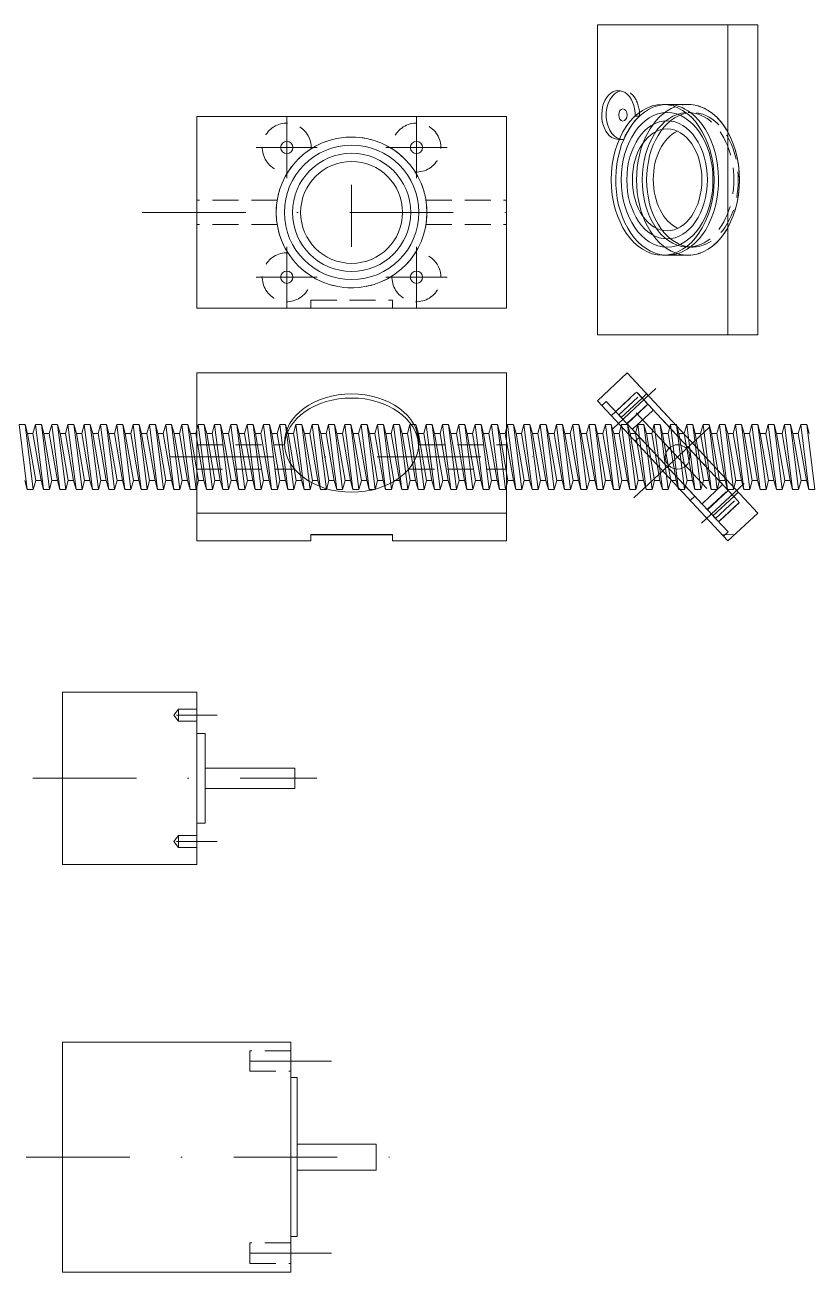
# Model space of a CAD drawing. Header units: millimetres. Extents: x 2736 to 6799, y 1900 to 4860.
# Drawn here: x 3990.8 to 4183.2, y 1900 to 2206 of the extents above; entities that cross this region are included whole.
import ezdxf

# ---------------------------------------------------------------- set-up
doc = ezdxf.new("R2010")
doc.units = ezdxf.units.MM
doc.linetypes.add('DASHDOTX2', pattern=[50.8, 25.4, -12.7, 0, -12.7])
doc.linetypes.add('DASHED2', pattern=[9.525, 6.35, -3.175])
for name, color, linetype, lineweight, true_color in [('axe', 1, 'DASHDOTX2', 0, 0xff0000), ('cacher', 3, 'DASHED2', 0, 0x00ff00), ('construction', 6, 'CONTINUOUS', 0, 0xff00ff), ('MEMA_17', 7, 'CONTINUOUS', 0, 0x000000), ('MEMA_23', 7, 'CONTINUOUS', 0, 0x000000), ('ROULEMENT', 5, 'CONTINUOUS', 0, 0x0000ff), ('SUPPORT_ROULEMENT_ENTRENEMENT', 4, 'CONTINUOUS', 0, 0x00ffff), ('vis_sans_fin', 2, 'CONTINUOUS', 0, 0xffff00)]:
    doc.layers.add(name, color=color, linetype=linetype, lineweight=lineweight, true_color=true_color)

msp = doc.modelspace()

# ---------------------------------------------------------------- linework, layer by layer
at = {"layer": 'axe'}
for p, q in [((4055.04, 2168.41), (4055.04, 2183.41)), ((4086.86, 2168.41), (4086.86, 2183.41)), ((4047.54, 2175.91), (4062.54, 2175.91)), ((4079.36, 2175.91), (4094.36, 2175.91)), ((4070.95, 2151.53), (4070.95, 2166.76)), ((4019.58, 2160), (4120.42, 2160)), ((4055.04, 2136.59), (4055.04, 2151.59)), ((4086.86, 2136.59), (4086.86, 2151.59)), ((4047.54, 2144.09), (4062.54, 2144.09)), ((4079.36, 2144.09), (4094.36, 2144.09)), ((4135.1, 2106.99), (4145.58, 2116.77)), ((4140.18, 2089.97), (4161.77, 2110.11)), ((4140.81, 2110.85), (4161.02, 2089.18)), ((4026.33, 2100), (4118.86, 2100)), ((4156.8, 2083.72), (4167.29, 2093.5)), ((4028, 2036.65), (4038, 2036.65)), ((3992.73, 2021.15), (4062.43, 2021.15)), ((4028, 2005.65), (4038, 2005.65)), ((4046, 1951.77), (4066, 1951.77)), ((3991.12, 1928.2), (4083.98, 1928.2)), ((4046, 1904.63), (4066, 1904.63))]:
    msp.add_line(p, q, dxfattribs=at)
at = {"layer": 'cacher'}
for p, q in [((4147.27, 2186.5), (4153.49, 2186.5)), ((4052.7, 2163), (4032.95, 2163)), ((4089.21, 2163), (4108.95, 2163)), ((4052.7, 2157), (4032.95, 2157)), ((4089.21, 2157), (4108.95, 2157)), ((4147.27, 2149.5), (4153.49, 2149.5)), ((4060.95, 2136.5), (4060.95, 2138.5)), ((4060.95, 2138.5), (4080.95, 2138.5)), ((4080.95, 2138.5), (4080.95, 2136.5)), ((4134.66, 2110.12), (4140.87, 2115.92)), ((4136.5, 2110.35), (4142.71, 2116.14)), ((4140.87, 2115.92), (4166.11, 2088.86)), ((4142.24, 2114.45), (4143.33, 2115.48)), ((4132.33, 2112.61), (4133.43, 2113.64)), ((4133.43, 2113.64), (4141.61, 2104.86)), ((4138.54, 2108.15), (4144.76, 2113.95)), ((4032.95, 2103), (4054.46, 2103)), ((4087.44, 2103), (4108.95, 2103)), ((4141.61, 2104.86), (4140.51, 2103.84)), ((4032.95, 2097), (4056.97, 2097)), ((4084.93, 2097), (4108.95, 2097)), ((4155.13, 2090.37), (4154.03, 2089.34)), ((4163.31, 2081.59), (4155.13, 2090.37)), ((4158.2, 2087.07), (4164.41, 2092.87)), ((4160.24, 2084.88), (4166.46, 2090.68)), ((4164.74, 2090.32), (4165.84, 2091.34)), ((4166.11, 2088.86), (4159.89, 2083.06)), ((4161.94, 2080.87), (4164.98, 2080.97)), ((4162.22, 2080.57), (4163.31, 2081.59)), ((4027.36, 2036.65), (4028.5, 2038.15)), ((4033, 2038.15), (4028.5, 2038.15)), ((4028.5, 2038.15), (4028.5, 2035.15)), ((4028.5, 2035.15), (4027.36, 2036.65)), ((4028.5, 2035.15), (4033, 2035.15)), ((4027.36, 2005.65), (4028.5, 2007.15)), ((4028.5, 2004.15), (4027.36, 2005.65)), ((4033, 2007.15), (4028.5, 2007.15)), ((4028.5, 2007.15), (4028.5, 2004.15)), ((4028.5, 2004.15), (4033, 2004.15)), ((4046, 1954.27), (4046, 1949.27)), ((4056, 1954.27), (4046, 1954.27)), ((4046, 1949.27), (4056, 1949.27)), ((4046, 1907.13), (4046, 1902.13)), ((4056, 1907.13), (4046, 1907.13)), ((4046, 1902.13), (4056, 1902.13))]:
    msp.add_line(p, q, dxfattribs=at)
msp.add_circle((4070.95, 2160), 18.5, dxfattribs=at)
for centre, start, end in [((4055.04, 2175.91), 357.2054, 272.7946), ((4086.86, 2175.91), 267.2054, 182.7946), ((4055.04, 2144.09), 87.2054, 2.7946), ((4086.86, 2144.09), 177.2054, 92.7946)]:
    msp.add_arc(centre, 6, start, end, dxfattribs=at)
for centre, major_axis, start_param, end_param in [((4137.52, 2183.91), (0, 6), 4.66364, 6.417056), ((4153.49, 2168), (0, 18.5), 2.893031, 6.531936), ((4154.59, 2168), (0, 16.5), 3.014043, 6.410712), ((4153.49, 2168), (0, 16.5), 3.097961, 6.326692)]:
    msp.add_ellipse(centre, major_axis=major_axis, ratio=0.681998, start_param=start_param, end_param=end_param, dxfattribs=at)
at = {"layer": 'construction'}
msp.add_line((4141.61, 2104.86), (4155.13, 2090.37), dxfattribs=at)
at = {"layer": 'MEMA_17'}
for p, q in [((4000, 2042.3), (4033, 2042.3)), ((4000, 2000), (4000, 2042.3)), ((4033, 2042.3), (4033, 2000)), ((4033, 2032.15), (4035, 2032.15)), ((4033, 2010.15), (4033, 2032.15)), ((4035, 2032.15), (4035, 2010.15)), ((4035, 2023.65), (4057, 2023.65)), ((4035, 2018.65), (4035, 2023.65)), ((4057, 2023.65), (4057, 2018.65)), ((4057, 2018.65), (4035, 2018.65)), ((4035, 2010.15), (4033, 2010.15)), ((4033, 2000), (4000, 2000))]:
    msp.add_line(p, q, dxfattribs=at)
at = {"layer": 'MEMA_23'}
for p, q in [((4000, 1956.4), (4056, 1956.4)), ((4000, 1900), (4000, 1956.4)), ((4056, 1956.4), (4056, 1900)), ((4056, 1947.7), (4057.6, 1947.7)), ((4056, 1908.7), (4056, 1947.7)), ((4057.6, 1947.7), (4057.6, 1908.7)), ((4057.6, 1931.38), (4077, 1931.38)), ((4057.6, 1925.03), (4057.6, 1931.38)), ((4077, 1931.38), (4077, 1925.03)), ((4077, 1925.03), (4057.6, 1925.03)), ((4057.6, 1908.7), (4056, 1908.7)), ((4056, 1900), (4000, 1900))]:
    msp.add_line(p, q, dxfattribs=at)
at = {"layer": 'ROULEMENT'}
for p, q in [((4148.37, 2186.5), (4153.49, 2186.5)), ((4153.49, 2186.5), (4153.49, 2186.5)), ((4148.37, 2149.5), (4153.49, 2149.5)), ((4140.65, 2115.71), (4135.97, 2111.35)), ((4144.76, 2111.75), (4141.08, 2115.7)), ((4142.24, 2114.45), (4137.12, 2109.68)), ((4138.48, 2108.22), (4143.6, 2112.99)), ((4144.76, 2111.75), (4162.22, 2093.03)), ((4135.96, 2110.92), (4139.64, 2106.97)), ((4140.06, 2106.96), (4144.75, 2111.32)), ((4157.1, 2088.25), (4139.64, 2106.97)), ((4157.11, 2088.68), (4161.8, 2093.04)), ((4158.26, 2087.01), (4163.38, 2091.78)), ((4159.62, 2085.55), (4164.74, 2090.32)), ((4162.22, 2093.03), (4165.9, 2089.08)), ((4157.1, 2088.25), (4160.78, 2084.3)), ((4161.21, 2084.29), (4165.89, 2088.65)), ((4166.11, 2088.86), (4166.11, 2088.86))]:
    msp.add_line(p, q, dxfattribs=at)
for radius in [18.5, 16.5, 14.5, 12.5]:
    msp.add_circle((4070.95, 2160), radius, dxfattribs=at)
for centre, start, end in [((4140.86, 2115.49), 43, 133), ((4144.54, 2111.54), 313, 43), ((4136.18, 2111.13), 133, 223), ((4139.86, 2107.18), 223, 313), ((4162, 2092.82), 43, 133), ((4157.32, 2088.46), 133, 223), ((4165.68, 2088.87), 313, 43), ((4161, 2084.51), 223, 313)]:
    msp.add_arc(centre, 0.3, start, end, dxfattribs=at)
for centre, major_axis, ratio, start_param, end_param in [((4148.37, 2168), (0, 18.5), 0.681998, 6.283185, 12.094943), ((4148.37, 2168), (0, 18.5), 0.681998, 5.811758, 6.283185), ((4153.49, 2168), (0, 18.5), 0.681998, 3.141593, 6.283185), ((4153.49, 2168), (-0.11, 12.5), 0.681948, 0.295928, 2.827539)]:
    msp.add_ellipse(centre, major_axis=major_axis, ratio=ratio, start_param=start_param, end_param=end_param, dxfattribs=at)
for major_axis in [(0, 16.5), (0, 14.5), (0, 12.5)]:
    msp.add_ellipse((4148.37, 2168), major_axis=major_axis, ratio=0.681998, dxfattribs=at)
at = {"layer": 'SUPPORT_ROULEMENT_ENTRENEMENT'}
for p, q in [((4131.25, 2206), (4170.61, 2206)), ((4131.25, 2130), (4131.25, 2206)), ((4163.3, 2130), (4163.3, 2206)), ((4170.61, 2206), (4170.61, 2130)), ((4032.95, 2183.5), (4108.95, 2183.5)), ((4032.95, 2136.5), (4032.95, 2183.5)), ((4108.95, 2183.5), (4108.95, 2136.5)), ((4140.51, 2183.62), (4141.61, 2183.62)), ((4136.62, 2177.91), (4137.52, 2177.91)), ((4108.95, 2136.5), (4032.95, 2136.5)), ((4170.61, 2130), (4131.25, 2130)), ((4032.95, 2120.6), (4108.95, 2120.6)), ((4032.95, 2079.4), (4032.95, 2120.6)), ((4108.95, 2120.6), (4108.95, 2079.4)), ((4138.56, 2120.6), (4131.25, 2113.78)), ((4170.61, 2086.22), (4138.56, 2120.6)), ((4131.25, 2113.78), (4163.3, 2079.4)), ((4134.66, 2110.12), (4134.66, 2110.12)), ((4032.95, 2086.22), (4108.95, 2086.22)), ((4163.3, 2079.4), (4170.61, 2086.22)), ((4060.95, 2079.4), (4060.95, 2080.97)), ((4060.95, 2080.97), (4080.95, 2080.97)), ((4080.95, 2080.87), (4060.95, 2080.87)), ((4080.95, 2080.97), (4080.95, 2079.4)), ((4060.95, 2079.4), (4032.95, 2079.4)), ((4108.95, 2079.4), (4080.95, 2079.4))]:
    msp.add_line(p, q, dxfattribs=at)
for centre, radius in [((4055.04, 2175.91), 1.5), ((4070.95, 2160), 16.5), ((4086.86, 2175.91), 1.5), ((4055.04, 2144.09), 1.5), ((4086.86, 2144.09), 1.5), ((4150.93, 2100), 3)]:
    msp.add_circle(centre, radius, dxfattribs=at)
for centre, major_axis, ratio, start_param, end_param in [((4136.42, 2183.91), (0, 6), 0.681998, 4.664426, 9.472741), ((4137.52, 2183.91), (0, 6), 0.681998, 0.133871, 3.190201), ((4153.49, 2168), (0, 18.5), 0.681998, 0.248751, 2.893031), ((4148.37, 2168), (0, 18.5), 0.681998, 0.565754, 1.005132), ((4153.49, 2168), (0, 16.5), 0.681998, 0.043506, 3.097961), ((4154.59, 2168), (0, 16.5), 0.681998, 0.127526, 3.014043), ((4070.95, 2102.39), (-16.5, 0), 0.731354, 3.18029, 6.23987)]:
    msp.add_ellipse(centre, major_axis=major_axis, ratio=ratio, start_param=start_param, end_param=end_param, dxfattribs=at)
for centre, major_axis, ratio in [((4147.27, 2168), (0, 18.5), 0.681998), ((4137.52, 2183.91), (0, 1.5), 0.681998), ((4070.95, 2103.41), (-16.5, 0), 0.731354)]:
    msp.add_ellipse(centre, major_axis=major_axis, ratio=ratio, dxfattribs=at)
at = {"layer": 'vis_sans_fin'}
for p, q in [((3989.37, 2108), (3990.83, 2108)), ((3989.37, 2108), (3991.37, 2092)), ((3990.83, 2108), (3991.43, 2105.75)), ((3990.83, 2108), (3992.83, 2092)), ((3991.43, 2105.75), (3992.76, 2105.75)), ((3991.43, 2105.75), (3993.43, 2094.25)), ((3992.76, 2105.75), (3993.37, 2108)), ((3992.76, 2105.75), (3994.76, 2094.25)), ((3993.37, 2108), (3994.83, 2108)), ((3995.36, 2092), (3993.37, 2108)), ((3994.83, 2108), (3995.43, 2105.75)), ((3996.82, 2092), (3994.83, 2108)), ((3995.43, 2105.75), (3996.76, 2105.75)), ((3995.43, 2105.75), (3997.43, 2094.25)), ((3996.76, 2105.75), (3997.36, 2108)), ((3996.76, 2105.75), (3998.76, 2094.25)), ((3997.36, 2108), (3998.82, 2108)), ((3997.36, 2108), (3999.36, 2092)), ((3998.82, 2108), (3999.42, 2105.75)), ((3998.82, 2108), (4000.82, 2092)), ((3999.42, 2105.75), (4000.75, 2105.75)), ((3999.42, 2105.75), (4001.42, 2094.25)), ((4000.75, 2105.75), (4001.36, 2108)), ((4000.75, 2105.75), (4002.75, 2094.25)), ((4001.36, 2108), (4002.82, 2108)), ((4003.35, 2092), (4001.36, 2108)), ((4002.82, 2108), (4003.42, 2105.75)), ((4004.81, 2092), (4002.82, 2108)), ((4003.42, 2105.75), (4004.75, 2105.75)), ((4003.42, 2105.75), (4005.42, 2094.25)), ((4004.75, 2105.75), (4005.35, 2108)), ((4004.75, 2105.75), (4006.75, 2094.25)), ((4005.35, 2108), (4006.81, 2108)), ((4005.35, 2108), (4007.35, 2092)), ((4006.81, 2108), (4007.42, 2105.75)), ((4006.81, 2108), (4008.81, 2092)), ((4007.42, 2105.75), (4008.75, 2105.75)), ((4007.42, 2105.75), (4009.41, 2094.25)), ((4008.75, 2105.75), (4009.35, 2108)), ((4008.75, 2105.75), (4010.74, 2094.25)), ((4009.35, 2108), (4010.81, 2108)), ((4011.35, 2092), (4009.35, 2108)), ((4010.81, 2108), (4011.41, 2105.75)), ((4012.81, 2092), (4010.81, 2108)), ((4011.41, 2105.75), (4012.74, 2105.75)), ((4011.41, 2105.75), (4013.41, 2094.25)), ((4012.74, 2105.75), (4013.34, 2108)), ((4012.74, 2105.75), (4014.74, 2094.25)), ((4013.34, 2108), (4014.8, 2108)), ((4013.34, 2108), (4015.34, 2092)), ((4014.8, 2108), (4015.41, 2105.75)), ((4014.8, 2108), (4016.8, 2092)), ((4015.41, 2105.75), (4016.74, 2105.75)), ((4015.41, 2105.75), (4017.4, 2094.25)), ((4016.74, 2105.75), (4017.34, 2108)), ((4016.74, 2105.75), (4018.73, 2094.25)), ((4017.34, 2108), (4018.8, 2108)), ((4019.34, 2092), (4017.34, 2108)), ((4018.8, 2108), (4019.4, 2105.75)), ((4020.8, 2092), (4018.8, 2108)), ((4019.4, 2105.75), (4020.73, 2105.75)), ((4019.4, 2105.75), (4021.4, 2094.25)), ((4020.73, 2105.75), (4021.34, 2108)), ((4020.73, 2105.75), (4022.73, 2094.25)), ((4021.34, 2108), (4022.8, 2108)), ((4021.34, 2108), (4023.33, 2092)), ((4022.8, 2108), (4023.4, 2105.75)), ((4022.8, 2108), (4024.79, 2092)), ((4023.4, 2105.75), (4024.73, 2105.75)), ((4023.4, 2105.75), (4025.4, 2094.25)), ((4024.73, 2105.75), (4025.33, 2108)), ((4024.73, 2105.75), (4026.73, 2094.25)), ((4025.33, 2108), (4026.79, 2108)), ((4027.33, 2092), (4025.33, 2108)), ((4026.79, 2108), (4027.39, 2105.75)), ((4028.79, 2092), (4026.79, 2108)), ((4027.39, 2105.75), (4028.72, 2105.75)), ((4027.39, 2105.75), (4029.39, 2094.25)), ((4028.72, 2105.75), (4029.33, 2108)), ((4028.72, 2105.75), (4030.72, 2094.25)), ((4029.33, 2108), (4030.79, 2108)), ((4029.33, 2108), (4031.33, 2092)), ((4030.79, 2108), (4031.39, 2105.75)), ((4030.79, 2108), (4032.79, 2092)), ((4031.39, 2105.75), (4032.72, 2105.75)), ((4031.39, 2105.75), (4033.39, 2094.25)), ((4032.72, 2105.75), (4033.32, 2108)), ((4032.72, 2105.75), (4034.72, 2094.25)), ((4033.32, 2108), (4034.78, 2108)), ((4035.32, 2092), (4033.32, 2108)), ((4034.78, 2108), (4035.39, 2105.75)), ((4036.78, 2092), (4034.78, 2108)), ((4035.39, 2105.75), (4036.72, 2105.75)), ((4035.39, 2105.75), (4037.38, 2094.25)), ((4036.72, 2105.75), (4037.32, 2108)), ((4036.72, 2105.75), (4038.71, 2094.25)), ((4037.32, 2108), (4038.78, 2108)), ((4037.32, 2108), (4039.32, 2092)), ((4038.78, 2108), (4039.38, 2105.75)), ((4038.78, 2108), (4040.78, 2092)), ((4039.38, 2105.75), (4040.71, 2105.75)), ((4039.38, 2105.75), (4041.38, 2094.25)), ((4040.71, 2105.75), (4041.31, 2108)), ((4040.71, 2105.75), (4042.71, 2094.25)), ((4041.31, 2108), (4042.77, 2108)), ((4043.31, 2092), (4041.31, 2108)), ((4042.77, 2108), (4043.38, 2105.75)), ((4044.77, 2092), (4042.77, 2108)), ((4043.38, 2105.75), (4044.71, 2105.75)), ((4043.38, 2105.75), (4045.38, 2094.25)), ((4044.71, 2105.75), (4045.31, 2108)), ((4044.71, 2105.75), (4046.71, 2094.25)), ((4045.31, 2108), (4046.77, 2108)), ((4045.31, 2108), (4047.31, 2092)), ((4046.77, 2108), (4047.37, 2105.75)), ((4046.77, 2108), (4048.77, 2092)), ((4047.37, 2105.75), (4048.7, 2105.75)), ((4047.37, 2105.75), (4049.37, 2094.25)), ((4048.7, 2105.75), (4049.31, 2108)), ((4048.7, 2105.75), (4050.7, 2094.25)), ((4049.31, 2108), (4050.77, 2108)), ((4051.3, 2092), (4049.31, 2108)), ((4050.77, 2108), (4051.37, 2105.75)), ((4052.76, 2092), (4050.77, 2108)), ((4051.37, 2105.75), (4052.7, 2105.75)), ((4051.37, 2105.75), (4053.37, 2094.25)), ((4052.7, 2105.75), (4053.3, 2108)), ((4052.7, 2105.75), (4054.7, 2094.25)), ((4053.3, 2108), (4054.76, 2108)), ((4053.3, 2108), (4055.3, 2092)), ((4054.76, 2108), (4055.36, 2105.75)), ((4054.76, 2108), (4056.76, 2092)), ((4055.36, 2105.75), (4056.69, 2105.75)), ((4055.36, 2105.75), (4057.36, 2094.25)), ((4056.69, 2105.75), (4057.3, 2108)), ((4056.69, 2105.75), (4058.69, 2094.25)), ((4057.3, 2108), (4058.76, 2108)), ((4059.3, 2092), (4057.3, 2108)), ((4058.76, 2108), (4059.36, 2105.75)), ((4060.76, 2092), (4058.76, 2108)), ((4059.36, 2105.75), (4060.69, 2105.75)), ((4059.36, 2105.75), (4061.36, 2094.25)), ((4060.69, 2105.75), (4061.29, 2108)), ((4060.69, 2105.75), (4062.69, 2094.25)), ((4061.29, 2108), (4062.75, 2108)), ((4061.29, 2108), (4063.29, 2092)), ((4062.75, 2108), (4063.36, 2105.75)), ((4062.75, 2108), (4064.75, 2092)), ((4063.36, 2105.75), (4064.69, 2105.75)), ((4063.36, 2105.75), (4065.35, 2094.25)), ((4064.69, 2105.75), (4065.29, 2108)), ((4064.69, 2105.75), (4066.68, 2094.25)), ((4065.29, 2108), (4066.75, 2108)), ((4067.29, 2092), (4065.29, 2108)), ((4066.75, 2108), (4067.35, 2105.75)), ((4068.75, 2092), (4066.75, 2108)), ((4067.35, 2105.75), (4068.68, 2105.75)), ((4067.35, 2105.75), (4069.35, 2094.25)), ((4068.68, 2105.75), (4069.28, 2108)), ((4068.68, 2105.75), (4070.68, 2094.25)), ((4069.28, 2108), (4070.74, 2108)), ((4069.28, 2108), (4071.28, 2092)), ((4070.74, 2108), (4071.35, 2105.75)), ((4070.74, 2108), (4072.74, 2092)), ((4071.35, 2105.75), (4072.68, 2105.75)), ((4071.35, 2105.75), (4073.35, 2094.25)), ((4072.68, 2105.75), (4073.28, 2108)), ((4072.68, 2105.75), (4074.68, 2094.25)), ((4073.28, 2108), (4074.74, 2108)), ((4075.28, 2092), (4073.28, 2108)), ((4074.74, 2108), (4075.34, 2105.75)), ((4076.74, 2092), (4074.74, 2108)), ((4075.34, 2105.75), (4076.67, 2105.75)), ((4075.34, 2105.75), (4077.34, 2094.25)), ((4076.67, 2105.75), (4077.28, 2108)), ((4076.67, 2105.75), (4078.67, 2094.25)), ((4077.28, 2108), (4078.74, 2108)), ((4077.28, 2108), (4079.27, 2092)), ((4078.74, 2108), (4079.34, 2105.75)), ((4078.74, 2108), (4080.73, 2092)), ((4079.34, 2105.75), (4080.67, 2105.75)), ((4079.34, 2105.75), (4081.34, 2094.25)), ((4080.67, 2105.75), (4081.27, 2108)), ((4080.67, 2105.75), (4082.67, 2094.25)), ((4081.27, 2108), (4082.73, 2108)), ((4083.27, 2092), (4081.27, 2108)), ((4082.73, 2108), (4083.34, 2105.75)), ((4084.73, 2092), (4082.73, 2108)), ((4083.34, 2105.75), (4084.67, 2105.75)), ((4083.34, 2105.75), (4085.33, 2094.25)), ((4084.67, 2105.75), (4085.27, 2108)), ((4084.67, 2105.75), (4086.66, 2094.25)), ((4085.27, 2108), (4086.73, 2108)), ((4085.27, 2108), (4087.27, 2092)), ((4086.73, 2108), (4087.33, 2105.75)), ((4086.73, 2108), (4088.73, 2092)), ((4087.33, 2105.75), (4088.66, 2105.75)), ((4087.33, 2105.75), (4089.33, 2094.25)), ((4088.66, 2105.75), (4089.26, 2108)), ((4088.66, 2105.75), (4090.66, 2094.25)), ((4089.26, 2108), (4090.72, 2108)), ((4091.26, 2092), (4089.26, 2108)), ((4090.72, 2108), (4091.33, 2105.75)), ((4092.72, 2092), (4090.72, 2108)), ((4091.33, 2105.75), (4092.66, 2105.75)), ((4091.33, 2105.75), (4093.32, 2094.25)), ((4092.66, 2105.75), (4093.26, 2108)), ((4092.66, 2105.75), (4094.65, 2094.25)), ((4093.26, 2108), (4094.72, 2108)), ((4093.26, 2108), (4095.26, 2092)), ((4094.72, 2108), (4095.32, 2105.75)), ((4094.72, 2108), (4096.72, 2092)), ((4095.32, 2105.75), (4096.65, 2105.75)), ((4095.32, 2105.75), (4097.32, 2094.25)), ((4096.65, 2105.75), (4097.26, 2108)), ((4096.65, 2105.75), (4098.65, 2094.25)), ((4097.26, 2108), (4098.72, 2108)), ((4099.25, 2092), (4097.26, 2108)), ((4098.72, 2108), (4099.32, 2105.75)), ((4100.71, 2092), (4098.72, 2108)), ((4099.32, 2105.75), (4100.65, 2105.75)), ((4099.32, 2105.75), (4101.32, 2094.25)), ((4100.65, 2105.75), (4101.25, 2108)), ((4100.65, 2105.75), (4102.65, 2094.25)), ((4101.25, 2108), (4102.71, 2108)), ((4101.25, 2108), (4103.25, 2092)), ((4102.71, 2108), (4103.31, 2105.75)), ((4102.71, 2108), (4104.71, 2092)), ((4103.31, 2105.75), (4104.64, 2105.75)), ((4103.31, 2105.75), (4105.31, 2094.25)), ((4104.64, 2105.75), (4105.25, 2108)), ((4104.64, 2105.75), (4106.64, 2094.25)), ((4105.25, 2108), (4106.71, 2108)), ((4107.24, 2092), (4105.25, 2108)), ((4106.71, 2108), (4107.31, 2105.75)), ((4108.7, 2092), (4106.71, 2108)), ((4107.31, 2105.75), (4108.64, 2105.75)), ((4107.31, 2105.75), (4109.31, 2094.25)), ((4108.64, 2105.75), (4109.24, 2108)), ((4108.64, 2105.75), (4110.64, 2094.25)), ((4109.24, 2108), (4110.7, 2108)), ((4109.24, 2108), (4111.24, 2092)), ((4110.7, 2108), (4111.31, 2105.75)), ((4110.7, 2108), (4112.7, 2092)), ((4111.31, 2105.75), (4112.64, 2105.75)), ((4111.31, 2105.75), (4113.3, 2094.25)), ((4112.64, 2105.75), (4113.24, 2108)), ((4112.64, 2105.75), (4114.63, 2094.25)), ((4113.24, 2108), (4114.7, 2108)), ((4115.24, 2092), (4113.24, 2108)), ((4114.7, 2108), (4115.3, 2105.75)), ((4116.7, 2092), (4114.7, 2108)), ((4115.3, 2105.75), (4116.63, 2105.75)), ((4115.3, 2105.75), (4117.3, 2094.25)), ((4116.63, 2105.75), (4117.23, 2108)), ((4116.63, 2105.75), (4118.63, 2094.25)), ((4117.23, 2108), (4118.69, 2108)), ((4117.23, 2108), (4119.23, 2092)), ((4118.69, 2108), (4119.3, 2105.75)), ((4118.69, 2108), (4120.69, 2092)), ((4119.3, 2105.75), (4120.63, 2105.75)), ((4119.3, 2105.75), (4121.29, 2094.25)), ((4120.63, 2105.75), (4121.23, 2108)), ((4120.63, 2105.75), (4122.62, 2094.25)), ((4121.23, 2108), (4122.69, 2108)), ((4123.23, 2092), (4121.23, 2108)), ((4122.69, 2108), (4123.29, 2105.75)), ((4124.69, 2092), (4122.69, 2108)), ((4123.29, 2105.75), (4124.62, 2105.75)), ((4123.29, 2105.75), (4125.29, 2094.25)), ((4124.62, 2105.75), (4125.23, 2108)), ((4124.62, 2105.75), (4126.62, 2094.25)), ((4125.23, 2108), (4126.69, 2108)), ((4125.23, 2108), (4127.22, 2092)), ((4126.69, 2108), (4127.29, 2105.75)), ((4126.69, 2108), (4128.68, 2092)), ((4127.29, 2105.75), (4128.62, 2105.75)), ((4127.29, 2105.75), (4129.29, 2094.25)), ((4128.62, 2105.75), (4129.22, 2108)), ((4128.62, 2105.75), (4130.62, 2094.25)), ((4129.22, 2108), (4130.68, 2108)), ((4131.22, 2092), (4129.22, 2108)), ((4130.68, 2108), (4131.28, 2105.75)), ((4132.68, 2092), (4130.68, 2108)), ((4131.28, 2105.75), (4132.61, 2105.75)), ((4131.28, 2105.75), (4133.28, 2094.25)), ((4132.61, 2105.75), (4133.22, 2108)), ((4132.61, 2105.75), (4134.61, 2094.25)), ((4133.22, 2108), (4134.68, 2108)), ((4133.22, 2108), (4135.22, 2092)), ((4134.68, 2108), (4135.28, 2105.75)), ((4134.68, 2108), (4136.68, 2092)), ((4135.28, 2105.75), (4136.61, 2105.75)), ((4135.28, 2105.75), (4137.28, 2094.25)), ((4136.61, 2105.75), (4137.21, 2108)), ((4136.61, 2105.75), (4138.61, 2094.25)), ((4137.21, 2108), (4138.67, 2108)), ((4139.21, 2092), (4137.21, 2108)), ((4138.67, 2108), (4139.28, 2105.75)), ((4140.67, 2092), (4138.67, 2108)), ((4139.28, 2105.75), (4140.61, 2105.75)), ((4139.28, 2105.75), (4141.27, 2094.25)), ((4140.61, 2105.75), (4141.21, 2108)), ((4140.61, 2105.75), (4142.6, 2094.25)), ((4141.21, 2108), (4142.67, 2108)), ((4141.21, 2108), (4143.21, 2092)), ((4142.67, 2108), (4143.27, 2105.75)), ((4142.67, 2108), (4144.67, 2092)), ((4143.27, 2105.75), (4144.6, 2105.75)), ((4143.27, 2105.75), (4145.27, 2094.25)), ((4144.6, 2105.75), (4145.2, 2108)), ((4144.6, 2105.75), (4146.6, 2094.25)), ((4145.2, 2108), (4146.66, 2108)), ((4147.2, 2092), (4145.2, 2108)), ((4146.66, 2108), (4147.27, 2105.75)), ((4148.66, 2092), (4146.66, 2108)), ((4147.27, 2105.75), (4148.6, 2105.75)), ((4147.27, 2105.75), (4149.27, 2094.25)), ((4148.6, 2105.75), (4149.2, 2108)), ((4148.6, 2105.75), (4150.6, 2094.25)), ((4149.2, 2108), (4150.66, 2108)), ((4149.2, 2108), (4151.2, 2092)), ((4150.66, 2108), (4151.26, 2105.75)), ((4150.66, 2108), (4152.66, 2092)), ((4151.26, 2105.75), (4152.59, 2105.75)), ((4151.26, 2105.75), (4153.26, 2094.25)), ((4152.59, 2105.75), (4153.2, 2108)), ((4152.59, 2105.75), (4154.59, 2094.25)), ((4153.2, 2108), (4154.66, 2108)), ((4155.19, 2092), (4153.2, 2108)), ((4154.66, 2108), (4155.26, 2105.75)), ((4156.65, 2092), (4154.66, 2108)), ((4155.26, 2105.75), (4156.59, 2105.75)), ((4155.26, 2105.75), (4157.26, 2094.25)), ((4156.59, 2105.75), (4157.19, 2108)), ((4156.59, 2105.75), (4158.59, 2094.25)), ((4157.19, 2108), (4158.65, 2108)), ((4157.19, 2108), (4159.19, 2092)), ((4158.65, 2108), (4159.25, 2105.75)), ((4158.65, 2108), (4160.65, 2092)), ((4159.25, 2105.75), (4160.58, 2105.75)), ((4159.25, 2105.75), (4161.25, 2094.25)), ((4160.58, 2105.75), (4161.19, 2108)), ((4160.58, 2105.75), (4162.58, 2094.25)), ((4161.19, 2108), (4162.65, 2108)), ((4163.19, 2092), (4161.19, 2108)), ((4162.65, 2108), (4163.25, 2105.75)), ((4164.65, 2092), (4162.65, 2108)), ((4163.25, 2105.75), (4164.58, 2105.75)), ((4163.25, 2105.75), (4165.25, 2094.25)), ((4164.58, 2105.75), (4165.18, 2108)), ((4164.58, 2105.75), (4166.58, 2094.25)), ((4165.18, 2108), (4166.64, 2108)), ((4165.18, 2108), (4167.18, 2092)), ((4166.64, 2108), (4167.25, 2105.75)), ((4166.64, 2108), (4168.64, 2092)), ((4167.25, 2105.75), (4168.58, 2105.75)), ((4167.25, 2105.75), (4169.24, 2094.25)), ((4168.58, 2105.75), (4169.18, 2108)), ((4168.58, 2105.75), (4170.57, 2094.25)), ((4169.18, 2108), (4170.64, 2108)), ((4171.18, 2092), (4169.18, 2108)), ((4170.64, 2108), (4171.24, 2105.75)), ((4172.64, 2092), (4170.64, 2108)), ((4171.24, 2105.75), (4172.57, 2105.75)), ((4171.24, 2105.75), (4173.24, 2094.25)), ((4172.57, 2105.75), (4173.17, 2108)), ((4172.57, 2105.75), (4174.57, 2094.25)), ((4173.17, 2108), (4174.63, 2108)), ((4173.17, 2108), (4175.17, 2092)), ((4174.63, 2108), (4175.24, 2105.75)), ((4174.63, 2108), (4176.63, 2092)), ((4175.24, 2105.75), (4176.57, 2105.75)), ((4175.24, 2105.75), (4177.24, 2094.25)), ((4176.57, 2105.75), (4177.17, 2108)), ((4176.57, 2105.75), (4178.57, 2094.25)), ((4177.17, 2108), (4178.63, 2108)), ((4179.17, 2092), (4177.17, 2108)), ((4178.63, 2108), (4179.23, 2105.75)), ((4180.63, 2092), (4178.63, 2108)), ((4179.23, 2105.75), (4180.56, 2105.75)), ((4179.23, 2105.75), (4181.23, 2094.25)), ((4180.56, 2105.75), (4181.17, 2108)), ((4180.56, 2105.75), (4182.56, 2094.25)), ((4181.17, 2108), (4182.63, 2108)), ((4181.17, 2108), (4183.16, 2092)), ((4182.63, 2108), (4183.23, 2105.75)), ((4182.63, 2108), (4184.62, 2092)), ((3990.76, 2094.25), (3991.37, 2092)), ((3992.83, 2092), (3993.43, 2094.25)), ((3993.43, 2094.25), (3994.76, 2094.25)), ((3994.76, 2094.25), (3995.36, 2092)), ((3996.82, 2092), (3997.43, 2094.25)), ((3997.43, 2094.25), (3998.76, 2094.25)), ((3998.76, 2094.25), (3999.36, 2092)), ((4000.82, 2092), (4001.42, 2094.25)), ((4001.42, 2094.25), (4002.75, 2094.25)), ((4002.75, 2094.25), (4003.35, 2092)), ((4004.81, 2092), (4005.42, 2094.25)), ((4005.42, 2094.25), (4006.75, 2094.25)), ((4006.75, 2094.25), (4007.35, 2092)), ((4008.81, 2092), (4009.41, 2094.25)), ((4009.41, 2094.25), (4010.74, 2094.25)), ((4010.74, 2094.25), (4011.35, 2092)), ((4012.81, 2092), (4013.41, 2094.25)), ((4013.41, 2094.25), (4014.74, 2094.25)), ((4014.74, 2094.25), (4015.34, 2092)), ((4016.8, 2092), (4017.4, 2094.25)), ((4017.4, 2094.25), (4018.73, 2094.25)), ((4018.73, 2094.25), (4019.34, 2092)), ((4020.8, 2092), (4021.4, 2094.25)), ((4021.4, 2094.25), (4022.73, 2094.25)), ((4022.73, 2094.25), (4023.33, 2092)), ((4024.79, 2092), (4025.4, 2094.25)), ((4025.4, 2094.25), (4026.73, 2094.25)), ((4026.73, 2094.25), (4027.33, 2092)), ((4028.79, 2092), (4029.39, 2094.25)), ((4029.39, 2094.25), (4030.72, 2094.25)), ((4030.72, 2094.25), (4031.33, 2092)), ((4032.79, 2092), (4033.39, 2094.25)), ((4033.39, 2094.25), (4034.72, 2094.25)), ((4034.72, 2094.25), (4035.32, 2092)), ((4036.78, 2092), (4037.38, 2094.25)), ((4037.38, 2094.25), (4038.71, 2094.25)), ((4038.71, 2094.25), (4039.32, 2092)), ((4040.78, 2092), (4041.38, 2094.25)), ((4041.38, 2094.25), (4042.71, 2094.25)), ((4042.71, 2094.25), (4043.31, 2092)), ((4044.77, 2092), (4045.38, 2094.25)), ((4045.38, 2094.25), (4046.71, 2094.25)), ((4046.71, 2094.25), (4047.31, 2092)), ((4048.77, 2092), (4049.37, 2094.25)), ((4049.37, 2094.25), (4050.7, 2094.25)), ((4050.7, 2094.25), (4051.3, 2092)), ((4052.76, 2092), (4053.37, 2094.25)), ((4053.37, 2094.25), (4054.7, 2094.25)), ((4054.7, 2094.25), (4055.3, 2092)), ((4056.76, 2092), (4057.36, 2094.25)), ((4057.36, 2094.25), (4058.69, 2094.25)), ((4058.69, 2094.25), (4059.3, 2092)), ((4060.76, 2092), (4061.36, 2094.25)), ((4061.36, 2094.25), (4062.69, 2094.25)), ((4062.69, 2094.25), (4063.29, 2092)), ((4064.75, 2092), (4065.35, 2094.25)), ((4065.35, 2094.25), (4066.68, 2094.25)), ((4066.68, 2094.25), (4067.29, 2092)), ((4068.75, 2092), (4069.35, 2094.25)), ((4069.35, 2094.25), (4070.68, 2094.25)), ((4070.68, 2094.25), (4071.28, 2092)), ((4072.74, 2092), (4073.35, 2094.25)), ((4073.35, 2094.25), (4074.68, 2094.25)), ((4074.68, 2094.25), (4075.28, 2092)), ((4076.74, 2092), (4077.34, 2094.25)), ((4077.34, 2094.25), (4078.67, 2094.25)), ((4078.67, 2094.25), (4079.27, 2092)), ((4080.73, 2092), (4081.34, 2094.25)), ((4081.34, 2094.25), (4082.67, 2094.25)), ((4082.67, 2094.25), (4083.27, 2092)), ((4084.73, 2092), (4085.33, 2094.25)), ((4085.33, 2094.25), (4086.66, 2094.25)), ((4086.66, 2094.25), (4087.27, 2092)), ((4088.73, 2092), (4089.33, 2094.25)), ((4089.33, 2094.25), (4090.66, 2094.25)), ((4090.66, 2094.25), (4091.26, 2092)), ((4092.72, 2092), (4093.32, 2094.25)), ((4093.32, 2094.25), (4094.65, 2094.25)), ((4094.65, 2094.25), (4095.26, 2092)), ((4096.72, 2092), (4097.32, 2094.25)), ((4097.32, 2094.25), (4098.65, 2094.25)), ((4098.65, 2094.25), (4099.25, 2092)), ((4100.71, 2092), (4101.32, 2094.25)), ((4101.32, 2094.25), (4102.65, 2094.25)), ((4102.65, 2094.25), (4103.25, 2092)), ((4104.71, 2092), (4105.31, 2094.25)), ((4105.31, 2094.25), (4106.64, 2094.25)), ((4106.64, 2094.25), (4107.24, 2092)), ((4108.7, 2092), (4109.31, 2094.25)), ((4109.31, 2094.25), (4110.64, 2094.25)), ((4110.64, 2094.25), (4111.24, 2092)), ((4112.7, 2092), (4113.3, 2094.25)), ((4113.3, 2094.25), (4114.63, 2094.25)), ((4114.63, 2094.25), (4115.24, 2092)), ((4116.7, 2092), (4117.3, 2094.25)), ((4117.3, 2094.25), (4118.63, 2094.25)), ((4118.63, 2094.25), (4119.23, 2092)), ((4120.69, 2092), (4121.29, 2094.25)), ((4121.29, 2094.25), (4122.62, 2094.25)), ((4122.62, 2094.25), (4123.23, 2092)), ((4124.69, 2092), (4125.29, 2094.25)), ((4125.29, 2094.25), (4126.62, 2094.25)), ((4126.62, 2094.25), (4127.22, 2092)), ((4128.68, 2092), (4129.29, 2094.25)), ((4129.29, 2094.25), (4130.62, 2094.25)), ((4130.62, 2094.25), (4131.22, 2092)), ((4132.68, 2092), (4133.28, 2094.25)), ((4133.28, 2094.25), (4134.61, 2094.25)), ((4134.61, 2094.25), (4135.22, 2092)), ((4136.68, 2092), (4137.28, 2094.25)), ((4137.28, 2094.25), (4138.61, 2094.25)), ((4138.61, 2094.25), (4139.21, 2092)), ((4140.67, 2092), (4141.27, 2094.25)), ((4141.27, 2094.25), (4142.6, 2094.25)), ((4142.6, 2094.25), (4143.21, 2092)), ((4144.67, 2092), (4145.27, 2094.25)), ((4145.27, 2094.25), (4146.6, 2094.25)), ((4146.6, 2094.25), (4147.2, 2092)), ((4148.66, 2092), (4149.27, 2094.25)), ((4149.27, 2094.25), (4150.6, 2094.25)), ((4150.6, 2094.25), (4151.2, 2092)), ((4152.66, 2092), (4153.26, 2094.25)), ((4153.26, 2094.25), (4154.59, 2094.25)), ((4154.59, 2094.25), (4155.19, 2092)), ((4156.65, 2092), (4157.26, 2094.25)), ((4157.26, 2094.25), (4158.59, 2094.25)), ((4158.59, 2094.25), (4159.19, 2092)), ((4160.65, 2092), (4161.25, 2094.25)), ((4161.25, 2094.25), (4162.58, 2094.25)), ((4162.58, 2094.25), (4163.19, 2092)), ((4164.65, 2092), (4165.25, 2094.25)), ((4165.25, 2094.25), (4166.58, 2094.25)), ((4166.58, 2094.25), (4167.18, 2092)), ((4168.64, 2092), (4169.24, 2094.25)), ((4169.24, 2094.25), (4170.57, 2094.25)), ((4170.57, 2094.25), (4171.18, 2092)), ((4172.64, 2092), (4173.24, 2094.25)), ((4173.24, 2094.25), (4174.57, 2094.25)), ((4174.57, 2094.25), (4175.17, 2092)), ((4176.63, 2092), (4177.24, 2094.25)), ((4177.24, 2094.25), (4178.57, 2094.25)), ((4178.57, 2094.25), (4179.17, 2092)), ((4180.63, 2092), (4181.23, 2094.25)), ((4181.23, 2094.25), (4182.56, 2094.25)), ((4182.56, 2094.25), (4183.16, 2092)), ((3991.37, 2092), (3992.83, 2092)), ((3995.36, 2092), (3996.82, 2092)), ((3999.36, 2092), (4000.82, 2092)), ((4003.35, 2092), (4004.81, 2092)), ((4007.35, 2092), (4008.81, 2092)), ((4011.35, 2092), (4012.81, 2092)), ((4015.34, 2092), (4016.8, 2092)), ((4019.34, 2092), (4020.8, 2092)), ((4023.33, 2092), (4024.79, 2092)), ((4027.33, 2092), (4028.79, 2092)), ((4031.33, 2092), (4032.79, 2092)), ((4035.32, 2092), (4036.78, 2092)), ((4039.32, 2092), (4040.78, 2092)), ((4043.31, 2092), (4044.77, 2092)), ((4047.31, 2092), (4048.77, 2092)), ((4051.3, 2092), (4052.76, 2092)), ((4055.3, 2092), (4056.76, 2092)), ((4059.3, 2092), (4060.76, 2092)), ((4063.29, 2092), (4064.75, 2092)), ((4067.29, 2092), (4068.75, 2092)), ((4071.28, 2092), (4072.74, 2092)), ((4075.28, 2092), (4076.74, 2092)), ((4079.27, 2092), (4080.73, 2092)), ((4083.27, 2092), (4084.73, 2092)), ((4087.27, 2092), (4088.73, 2092)), ((4091.26, 2092), (4092.72, 2092)), ((4095.26, 2092), (4096.72, 2092)), ((4099.25, 2092), (4100.71, 2092)), ((4103.25, 2092), (4104.71, 2092)), ((4107.24, 2092), (4108.7, 2092)), ((4111.24, 2092), (4112.7, 2092)), ((4115.24, 2092), (4116.7, 2092)), ((4119.23, 2092), (4120.69, 2092)), ((4123.23, 2092), (4124.69, 2092)), ((4127.22, 2092), (4128.68, 2092)), ((4131.22, 2092), (4132.68, 2092)), ((4135.22, 2092), (4136.68, 2092)), ((4139.21, 2092), (4140.67, 2092)), ((4143.21, 2092), (4144.67, 2092)), ((4147.2, 2092), (4148.66, 2092)), ((4151.2, 2092), (4152.66, 2092)), ((4155.19, 2092), (4156.65, 2092)), ((4159.19, 2092), (4160.65, 2092)), ((4163.19, 2092), (4164.65, 2092)), ((4167.18, 2092), (4168.64, 2092)), ((4171.18, 2092), (4172.64, 2092)), ((4175.17, 2092), (4176.63, 2092)), ((4179.17, 2092), (4180.63, 2092)), ((4183.16, 2092), (4184.62, 2092))]:
    msp.add_line(p, q, dxfattribs=at)

doc.saveas('drawing.dxf')
